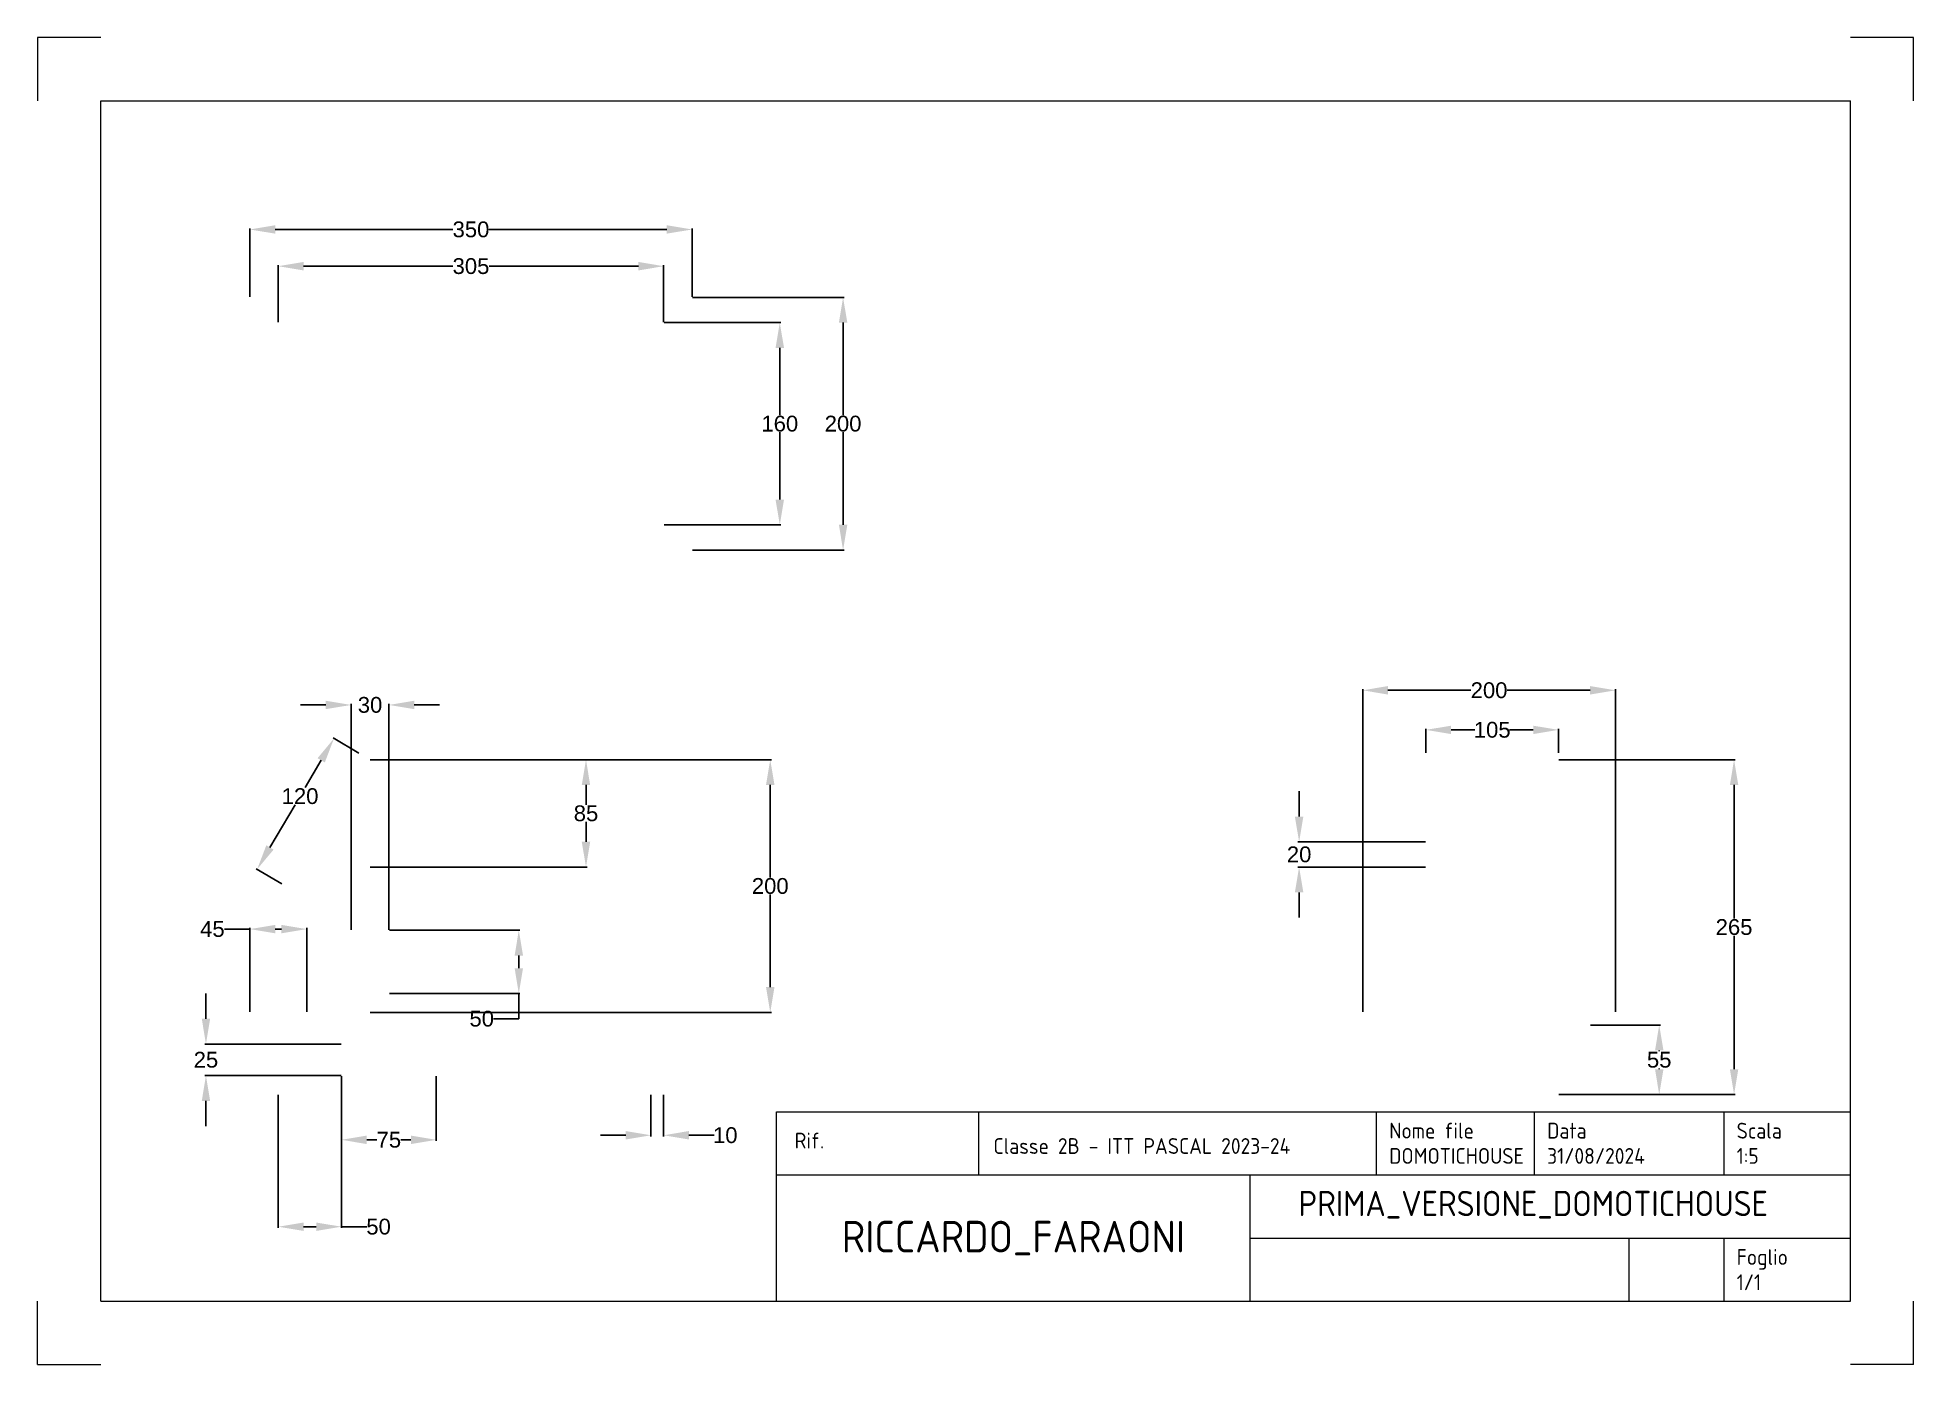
# Paper-space layout 'A4' of a CAD drawing. Header units: inches, sheet in millimetres. Extents: x 0 to 297, y 0 to 210.
import ezdxf
from ezdxf.enums import TextEntityAlignment as Align

# ---------------------------------------------------------------- set-up
doc = ezdxf.new("R2010")
doc.units = ezdxf.units.IN
doc.header["$LTSCALE"] = 15
doc.header["$MEASUREMENT"] = 0
doc.layers.add('cartiglioA4', color=7, linetype='Continuous', lineweight=18)
doc.layers.add('Linea di Costruzione', color=7, linetype='Continuous', lineweight=13)
doc.styles.add('ISO Proportional', font='isocp')
doc.styles.get("Standard").update_dxf_attribs({"font": 'arial.ttf'})
doc.dimstyles.new('Standard con precisione 0', dxfattribs={"dimtxt": 2.5, "dimasz": 4, "dimexe": 0.18, "dimexo": 0.0625, "dimgap": 0.09, "dimtad": 0, "dimtih": 1, "dimtoh": 1, "dimdec": 0, "dimzin": 0, "dimdsep": 46, "dimtxsty": 'Standard', "dimcen": 0.09, "dimadec": 0, "dimazin": 0, "dimtfac": 1, "dimtdec": 0, "dimtofl": 0, "dimtmove": 0, "dimatfit": 3, "dimfxl": 1, "dimtolj": 1, "dimtzin": 0, "dimarcsym": 0})

# ---------------------------------------------------------------- blocks, each defined once
blk = doc.blocks.new('*D16')
at = {"layer": 'Defpoints', "color": 0, "transparency": 16777216}
for p in [(103.35, 180.03), (33.35, 169.29), (103.35, 169.29)]:
    blk.add_point(p, dxfattribs=at)
at = {"layer": 'Linea di Costruzione', "color": 0, "lineweight": -2, "transparency": 16777216}
for p, q in [((33.35, 169.36), (33.35, 180.21)), ((37.35, 180.03), (65.5, 180.03)), ((99.35, 180.03), (71.2, 180.03)), ((103.35, 169.36), (103.35, 180.21))]:
    blk.add_line(p, q, dxfattribs=at)
at = {"layer": 'Linea di Costruzione', "color": 0, "transparency": 16777216}
for points in [[(37.35, 180.7), (37.35, 179.37), (33.35, 180.03)], [(99.35, 180.7), (99.35, 179.37), (103.35, 180.03)]]:
    blk.add_solid(points, dxfattribs=at)
at = {"layer": 'Linea di Costruzione', "color": 0, "transparency": 16777216, "insert": (68.35, 180.03), "char_height": 2.5, "attachment_point": 5}
blk.add_mtext('\\A1;350', dxfattribs=at)
blk = doc.blocks.new('*D17')
at = {"layer": 'Defpoints', "color": 0, "transparency": 16777216}
for p in [(50.62, 97.14), (34.5, 78.78), (38.46, 76.45)]:
    blk.add_point(p, dxfattribs=at)
at = {"layer": 'Linea di Costruzione', "color": 0, "lineweight": -2, "transparency": 16777216}
for p, q in [((50.57, 97.17), (46.51, 99.56)), ((44.64, 96.02), (42.1, 91.7)), ((36.52, 82.23), (40.49, 88.97)), ((38.4, 76.48), (34.34, 78.87))]:
    blk.add_line(p, q, dxfattribs=at)
at = {"layer": 'Linea di Costruzione', "color": 0, "transparency": 16777216}
for points in [[(44.06, 96.36), (45.21, 95.68), (46.66, 99.47)], [(35.95, 82.57), (37.1, 81.89), (34.5, 78.78)]]:
    blk.add_solid(points, dxfattribs=at)
at = {"layer": 'Linea di Costruzione', "color": 0, "transparency": 16777216, "insert": (41.29, 90.34), "char_height": 2.5, "attachment_point": 5}
blk.add_mtext('\\A1;120', dxfattribs=at)
blk = doc.blocks.new('*D18')
at = {"layer": 'Defpoints', "color": 0, "transparency": 16777216}
for p in [(240.53, 100.84), (219.53, 97.14), (240.53, 97.14)]:
    blk.add_point(p, dxfattribs=at)
at = {"layer": 'Linea di Costruzione', "color": 0, "lineweight": -2, "transparency": 16777216}
for p, q in [((219.53, 97.2), (219.53, 101.02)), ((240.53, 97.2), (240.53, 101.02)), ((223.53, 100.84), (227.28, 100.84)), ((236.53, 100.84), (232.77, 100.84))]:
    blk.add_line(p, q, dxfattribs=at)
at = {"layer": 'Linea di Costruzione', "color": 0, "transparency": 16777216}
for points in [[(223.53, 101.5), (223.53, 100.17), (219.53, 100.84)], [(236.53, 101.5), (236.53, 100.17), (240.53, 100.84)]]:
    blk.add_solid(points, dxfattribs=at)
at = {"layer": 'Linea di Costruzione', "color": 0, "transparency": 16777216, "insert": (230.03, 100.84), "char_height": 2.5, "attachment_point": 5}
blk.add_mtext('\\A1;105', dxfattribs=at)
blk = doc.blocks.new('*D19')
at = {"layer": 'Defpoints', "color": 0, "transparency": 16777216}
for p in [(249.53, 107.1), (209.53, 56.12), (249.53, 56.12)]:
    blk.add_point(p, dxfattribs=at)
at = {"layer": 'Linea di Costruzione', "color": 0, "lineweight": -2, "transparency": 16777216}
for p, q in [((209.53, 56.19), (209.53, 107.28)), ((213.53, 107.1), (226.66, 107.1)), ((245.53, 107.1), (232.39, 107.1)), ((249.53, 56.19), (249.53, 107.28))]:
    blk.add_line(p, q, dxfattribs=at)
at = {"layer": 'Linea di Costruzione', "color": 0, "transparency": 16777216}
for points in [[(213.53, 107.77), (213.53, 106.43), (209.53, 107.1)], [(245.53, 107.77), (245.53, 106.43), (249.53, 107.1)]]:
    blk.add_solid(points, dxfattribs=at)
at = {"layer": 'Linea di Costruzione', "color": 0, "transparency": 16777216, "insert": (229.53, 107.1), "char_height": 2.5, "attachment_point": 5}
blk.add_mtext('\\A1;200', dxfattribs=at)
blk = doc.blocks.new('*D20')
at = {"layer": 'Defpoints', "color": 0, "transparency": 16777216}
for p in [(52.35, 96.12), (52.35, 56.12), (115.73, 56.12)]:
    blk.add_point(p, dxfattribs=at)
at = {"layer": 'Linea di Costruzione', "color": 0, "lineweight": -2, "transparency": 16777216}
for p, q in [((52.41, 96.12), (115.91, 96.12)), ((115.73, 92.12), (115.73, 77.49)), ((115.73, 60.12), (115.73, 74.76)), ((52.41, 56.12), (115.91, 56.12))]:
    blk.add_line(p, q, dxfattribs=at)
at = {"layer": 'Linea di Costruzione', "color": 0, "transparency": 16777216}
for points in [[(115.06, 92.12), (116.4, 92.12), (115.73, 96.12)], [(115.06, 60.12), (116.4, 60.12), (115.73, 56.12)]]:
    blk.add_solid(points, dxfattribs=at)
at = {"layer": 'Linea di Costruzione', "color": 0, "transparency": 16777216, "insert": (115.73, 76.12), "char_height": 2.5, "attachment_point": 5}
blk.add_mtext('\\A1;200', dxfattribs=at)
blk = doc.blocks.new('*D22')
at = {"layer": 'Defpoints', "color": 0, "transparency": 16777216}
for p in [(47.85, 51.12), (26.39, 46.12), (47.85, 46.12)]:
    blk.add_point(p, dxfattribs=at)
at = {"layer": 'Linea di Costruzione', "color": 0, "lineweight": -2, "transparency": 16777216}
for p, q in [((26.39, 55.12), (26.39, 59.12)), ((47.79, 51.12), (26.21, 51.12)), ((47.79, 46.12), (26.21, 46.12)), ((26.39, 42.12), (26.39, 38.12))]:
    blk.add_line(p, q, dxfattribs=at)
at = {"layer": 'Linea di Costruzione', "color": 0, "transparency": 16777216}
for points in [[(25.73, 55.12), (27.06, 55.12), (26.39, 51.12)], [(25.73, 42.12), (27.06, 42.12), (26.39, 46.12)]]:
    blk.add_solid(points, dxfattribs=at)
at = {"layer": 'Linea di Costruzione', "color": 0, "transparency": 16777216, "insert": (26.39, 48.62), "char_height": 2.5, "attachment_point": 5}
blk.add_mtext('\\A1;25', dxfattribs=at)
blk = doc.blocks.new('*D23')
at = {"layer": 'Defpoints', "color": 0, "transparency": 16777216}
for p in [(47.85, 46.12), (62.85, 46.12), (62.85, 35.96)]:
    blk.add_point(p, dxfattribs=at)
at = {"layer": 'Linea di Costruzione', "color": 0, "lineweight": -2, "transparency": 16777216}
for p, q in [((47.85, 46.06), (47.85, 35.78)), ((62.85, 46.06), (62.85, 35.78)), ((51.85, 35.96), (53.47, 35.96)), ((58.85, 35.96), (57.23, 35.96))]:
    blk.add_line(p, q, dxfattribs=at)
at = {"layer": 'Linea di Costruzione', "color": 0, "transparency": 16777216}
for points in [[(51.85, 36.63), (51.85, 35.29), (47.85, 35.96)], [(58.85, 36.63), (58.85, 35.29), (62.85, 35.96)]]:
    blk.add_solid(points, dxfattribs=at)
at = {"layer": 'Linea di Costruzione', "color": 0, "transparency": 16777216, "insert": (55.35, 35.96), "char_height": 2.5, "attachment_point": 5}
blk.add_mtext('\\A1;75', dxfattribs=at)
blk = doc.blocks.new('*D24')
at = {"layer": 'Defpoints', "color": 0, "transparency": 16777216}
for p in [(37.85, 43.12), (47.85, 43.12), (47.85, 22.21)]:
    blk.add_point(p, dxfattribs=at)
at = {"layer": 'Linea di Costruzione', "color": 0, "lineweight": -2, "transparency": 16777216}
for p, q in [((37.85, 43.06), (37.85, 22.03)), ((47.85, 43.06), (47.85, 22.03)), ((41.85, 22.21), (43.85, 22.21)), ((47.85, 22.21), (51.85, 22.21))]:
    blk.add_line(p, q, dxfattribs=at)
at = {"layer": 'Linea di Costruzione', "color": 0, "transparency": 16777216}
for points in [[(41.85, 22.87), (41.85, 21.54), (37.85, 22.21)], [(43.85, 22.87), (43.85, 21.54), (47.85, 22.21)]]:
    blk.add_solid(points, dxfattribs=at)
at = {"layer": 'Linea di Costruzione', "color": 0, "transparency": 16777216, "insert": (53.72, 22.21), "char_height": 2.5, "attachment_point": 5}
blk.add_mtext('\\A1;50', dxfattribs=at)
blk = doc.blocks.new('*D25')
at = {"layer": 'Defpoints', "color": 0, "transparency": 16777216}
for p in [(33.35, 69.31), (33.35, 56.12), (42.35, 56.12)]:
    blk.add_point(p, dxfattribs=at)
at = {"layer": 'Linea di Costruzione', "color": 0, "lineweight": -2, "transparency": 16777216}
for p, q in [((33.35, 69.31), (29.35, 69.31)), ((33.35, 56.19), (33.35, 69.49)), ((38.35, 69.31), (37.35, 69.31)), ((42.35, 56.19), (42.35, 69.49))]:
    blk.add_line(p, q, dxfattribs=at)
at = {"layer": 'Linea di Costruzione', "color": 0, "transparency": 16777216}
for points in [[(37.35, 69.97), (37.35, 68.64), (33.35, 69.31)], [(38.35, 69.97), (38.35, 68.64), (42.35, 69.31)]]:
    blk.add_solid(points, dxfattribs=at)
at = {"layer": 'Linea di Costruzione', "color": 0, "transparency": 16777216, "insert": (27.41, 69.31), "char_height": 2.5, "attachment_point": 5}
blk.add_mtext('\\A1;45', dxfattribs=at)
blk = doc.blocks.new('*D26')
at = {"layer": 'Defpoints', "color": 0, "transparency": 16777216}
for p in [(52.35, 96.12), (52.35, 79.12), (86.56, 79.12)]:
    blk.add_point(p, dxfattribs=at)
at = {"layer": 'Linea di Costruzione', "color": 0, "lineweight": -2, "transparency": 16777216}
for p, q in [((52.41, 96.12), (86.74, 96.12)), ((86.56, 92.12), (86.56, 88.99)), ((86.56, 83.12), (86.56, 86.26)), ((52.41, 79.12), (86.74, 79.12))]:
    blk.add_line(p, q, dxfattribs=at)
at = {"layer": 'Linea di Costruzione', "color": 0, "transparency": 16777216}
for points in [[(85.89, 92.12), (87.22, 92.12), (86.56, 96.12)], [(85.89, 83.12), (87.22, 83.12), (86.56, 79.12)]]:
    blk.add_solid(points, dxfattribs=at)
at = {"layer": 'Linea di Costruzione', "color": 0, "transparency": 16777216, "insert": (86.56, 87.62), "char_height": 2.5, "attachment_point": 5}
blk.add_mtext('\\A1;85', dxfattribs=at)
blk = doc.blocks.new('*D27')
at = {"layer": 'Defpoints', "color": 0, "transparency": 16777216}
for p in [(103.35, 169.29), (103.35, 129.29), (127.26, 129.29)]:
    blk.add_point(p, dxfattribs=at)
at = {"layer": 'Linea di Costruzione', "color": 0, "lineweight": -2, "transparency": 16777216}
for p, q in [((103.41, 169.29), (127.44, 169.29)), ((127.26, 165.29), (127.26, 150.66)), ((127.26, 133.29), (127.26, 147.93)), ((103.41, 129.29), (127.44, 129.29))]:
    blk.add_line(p, q, dxfattribs=at)
at = {"layer": 'Linea di Costruzione', "color": 0, "transparency": 16777216}
for points in [[(126.6, 165.29), (127.93, 165.29), (127.26, 169.29)], [(126.6, 133.29), (127.93, 133.29), (127.26, 129.29)]]:
    blk.add_solid(points, dxfattribs=at)
at = {"layer": 'Linea di Costruzione', "color": 0, "transparency": 16777216, "insert": (127.26, 149.29), "char_height": 2.5, "attachment_point": 5}
blk.add_mtext('\\A1;200', dxfattribs=at)
blk = doc.blocks.new('*D28')
at = {"layer": 'Defpoints', "color": 0, "transparency": 16777216}
for p in [(96.85, 43.12), (98.85, 43.12), (98.85, 36.68)]:
    blk.add_point(p, dxfattribs=at)
at = {"layer": 'Linea di Costruzione', "color": 0, "lineweight": -2, "transparency": 16777216}
for p, q in [((96.85, 43.06), (96.85, 36.5)), ((98.85, 43.06), (98.85, 36.5)), ((92.85, 36.68), (88.85, 36.68)), ((102.85, 36.68), (106.85, 36.68))]:
    blk.add_line(p, q, dxfattribs=at)
at = {"layer": 'Linea di Costruzione', "color": 0, "transparency": 16777216}
for points in [[(92.85, 37.35), (92.85, 36.01), (96.85, 36.68)], [(102.85, 37.35), (102.85, 36.01), (98.85, 36.68)]]:
    blk.add_solid(points, dxfattribs=at)
at = {"layer": 'Linea di Costruzione', "color": 0, "transparency": 16777216, "insert": (108.61, 36.68), "char_height": 2.5, "attachment_point": 5}
blk.add_mtext('\\A1;10', dxfattribs=at)
blk = doc.blocks.new('*D30')
at = {"layer": 'Defpoints', "color": 0, "transparency": 16777216}
for p in [(240.53, 96.12), (240.53, 43.12), (268.32, 43.12)]:
    blk.add_point(p, dxfattribs=at)
at = {"layer": 'Linea di Costruzione', "color": 0, "lineweight": -2, "transparency": 16777216}
for p, q in [((240.59, 96.12), (268.5, 96.12)), ((268.32, 92.12), (268.32, 70.99)), ((268.32, 47.12), (268.32, 68.26)), ((240.59, 43.12), (268.5, 43.12))]:
    blk.add_line(p, q, dxfattribs=at)
at = {"layer": 'Linea di Costruzione', "color": 0, "transparency": 16777216}
for points in [[(267.66, 92.12), (268.99, 92.12), (268.32, 96.12)], [(267.66, 47.12), (268.99, 47.12), (268.32, 43.12)]]:
    blk.add_solid(points, dxfattribs=at)
at = {"layer": 'Linea di Costruzione', "color": 0, "transparency": 16777216, "insert": (268.32, 69.62), "char_height": 2.5, "attachment_point": 5}
blk.add_mtext('\\A1;265', dxfattribs=at)
blk = doc.blocks.new('*D31')
at = {"layer": 'Defpoints', "color": 0, "transparency": 16777216}
for p in [(245.53, 54.12), (245.53, 43.12), (256.47, 43.12)]:
    blk.add_point(p, dxfattribs=at)
at = {"layer": 'Linea di Costruzione', "color": 0, "lineweight": -2, "transparency": 16777216}
for p, q in [((245.59, 54.12), (256.65, 54.12)), ((256.47, 50.12), (256.47, 49.99)), ((256.47, 47.12), (256.47, 47.26)), ((245.59, 43.12), (256.65, 43.12))]:
    blk.add_line(p, q, dxfattribs=at)
at = {"layer": 'Linea di Costruzione', "color": 0, "transparency": 16777216}
for points in [[(255.81, 50.12), (257.14, 50.12), (256.47, 54.12)], [(255.81, 47.12), (257.14, 47.12), (256.47, 43.12)]]:
    blk.add_solid(points, dxfattribs=at)
at = {"layer": 'Linea di Costruzione', "color": 0, "transparency": 16777216, "insert": (256.47, 48.62), "char_height": 2.5, "attachment_point": 5}
blk.add_mtext('\\A1;55', dxfattribs=at)
blk = doc.blocks.new('*D32')
at = {"layer": 'Defpoints', "color": 0, "transparency": 16777216}
for p in [(55.37, 104.78), (49.37, 69.12), (55.37, 69.12)]:
    blk.add_point(p, dxfattribs=at)
at = {"layer": 'Linea di Costruzione', "color": 0, "lineweight": -2, "transparency": 16777216}
for p, q in [((45.37, 104.78), (41.37, 104.78)), ((49.37, 69.19), (49.37, 104.96)), ((55.37, 69.19), (55.37, 104.96)), ((59.37, 104.78), (63.37, 104.78))]:
    blk.add_line(p, q, dxfattribs=at)
at = {"layer": 'Linea di Costruzione', "color": 0, "transparency": 16777216}
for points in [[(45.37, 105.45), (45.37, 104.12), (49.37, 104.78)], [(59.37, 105.45), (59.37, 104.12), (55.37, 104.78)]]:
    blk.add_solid(points, dxfattribs=at)
at = {"layer": 'Linea di Costruzione', "color": 0, "transparency": 16777216, "insert": (52.37, 104.78), "char_height": 2.5, "attachment_point": 5}
blk.add_mtext('\\A1;30', dxfattribs=at)
blk = doc.blocks.new('*D33')
at = {"layer": 'Defpoints', "color": 0, "transparency": 16777216}
for p in [(55.37, 69.12), (55.37, 59.12), (75.92, 59.12)]:
    blk.add_point(p, dxfattribs=at)
at = {"layer": 'Linea di Costruzione', "color": 0, "lineweight": -2, "transparency": 16777216}
for p, q in [((55.43, 69.12), (76.1, 69.12)), ((75.92, 65.12), (75.92, 63.12)), ((55.43, 59.12), (76.1, 59.12)), ((75.92, 59.12), (75.92, 55.12)), ((75.92, 55.12), (71.92, 55.12))]:
    blk.add_line(p, q, dxfattribs=at)
at = {"layer": 'Linea di Costruzione', "color": 0, "transparency": 16777216}
for points in [[(75.26, 65.12), (76.59, 65.12), (75.92, 69.12)], [(75.26, 63.12), (76.59, 63.12), (75.92, 59.12)]]:
    blk.add_solid(points, dxfattribs=at)
at = {"layer": 'Linea di Costruzione', "color": 0, "transparency": 16777216, "insert": (70.05, 55.12), "char_height": 2.5, "attachment_point": 5}
blk.add_mtext('\\A1;50', dxfattribs=at)
blk = doc.blocks.new('*D34')
at = {"layer": 'Defpoints', "color": 0, "transparency": 16777216}
for p in [(219.53, 83.12), (199.46, 79.12), (219.53, 79.12)]:
    blk.add_point(p, dxfattribs=at)
at = {"layer": 'Linea di Costruzione', "color": 0, "lineweight": -2, "transparency": 16777216}
for p, q in [((199.46, 87.12), (199.46, 91.12)), ((219.46, 83.12), (199.28, 83.12)), ((219.46, 79.12), (199.28, 79.12)), ((199.46, 75.12), (199.46, 71.12))]:
    blk.add_line(p, q, dxfattribs=at)
at = {"layer": 'Linea di Costruzione', "color": 0, "transparency": 16777216}
for points in [[(198.79, 87.12), (200.13, 87.12), (199.46, 83.12)], [(198.79, 75.12), (200.13, 75.12), (199.46, 79.12)]]:
    blk.add_solid(points, dxfattribs=at)
at = {"layer": 'Linea di Costruzione', "color": 0, "transparency": 16777216, "insert": (199.46, 81.12), "char_height": 2.5, "attachment_point": 5}
blk.add_mtext('\\A1;20', dxfattribs=at)
blk = doc.blocks.new('*D35')
at = {"layer": 'Defpoints', "color": 0, "transparency": 16777216}
for p in [(98.85, 174.22), (37.85, 165.29), (98.85, 165.29)]:
    blk.add_point(p, dxfattribs=at)
at = {"layer": 'Linea di Costruzione', "color": 0, "lineweight": -2, "transparency": 16777216}
for p, q in [((37.85, 165.36), (37.85, 174.4)), ((41.85, 174.22), (65.49, 174.22)), ((94.85, 174.22), (71.21, 174.22)), ((98.85, 165.36), (98.85, 174.4))]:
    blk.add_line(p, q, dxfattribs=at)
at = {"layer": 'Linea di Costruzione', "color": 0, "transparency": 16777216}
for points in [[(41.85, 174.89), (41.85, 173.55), (37.85, 174.22)], [(94.85, 174.89), (94.85, 173.55), (98.85, 174.22)]]:
    blk.add_solid(points, dxfattribs=at)
at = {"layer": 'Linea di Costruzione', "color": 0, "transparency": 16777216, "insert": (68.35, 174.22), "char_height": 2.5, "attachment_point": 5}
blk.add_mtext('\\A1;305', dxfattribs=at)
blk = doc.blocks.new('*D36')
at = {"layer": 'Defpoints', "color": 0, "transparency": 16777216}
for p in [(98.85, 165.29), (98.85, 133.29), (117.24, 133.29)]:
    blk.add_point(p, dxfattribs=at)
at = {"layer": 'Linea di Costruzione', "color": 0, "lineweight": -2, "transparency": 16777216}
for p, q in [((98.91, 165.29), (117.42, 165.29)), ((117.24, 161.29), (117.24, 150.66)), ((117.24, 137.29), (117.24, 147.93)), ((98.91, 133.29), (117.42, 133.29))]:
    blk.add_line(p, q, dxfattribs=at)
at = {"layer": 'Linea di Costruzione', "color": 0, "transparency": 16777216}
for points in [[(116.57, 161.29), (117.91, 161.29), (117.24, 165.29)], [(116.57, 137.29), (117.91, 137.29), (117.24, 133.29)]]:
    blk.add_solid(points, dxfattribs=at)
at = {"layer": 'Linea di Costruzione', "color": 0, "transparency": 16777216, "insert": (117.24, 149.29), "char_height": 2.5, "attachment_point": 5}
blk.add_mtext('\\A1;160', dxfattribs=at)

psp = doc.layouts.new('A4')

# ---------------------------------------------------------------- linework, layer by layer
at = {"layer": 'cartiglioA4'}
for p, q in [((9.73, 210.41), (-0.27, 210.41)), ((-0.27, 210.41), (-0.27, 200.41)), ((296.73, 210.41), (286.73, 210.41)), ((296.73, 200.41), (296.73, 210.41)), ((9.73, 200.41), (286.73, 200.41)), ((9.73, 10.41), (9.73, 200.41)), ((286.73, 10.41), (286.73, 200.41)), ((116.73, 10.41), (116.73, 40.41)), ((116.73, 40.41), (286.73, 40.41)), ((148.73, 30.41), (148.73, 40.41)), ((211.73, 30.41), (211.73, 40.41)), ((236.73, 30.41), (236.73, 40.41)), ((266.73, 30.41), (266.73, 40.41)), ((116.73, 30.41), (286.73, 30.41)), ((191.73, 10.41), (191.73, 30.41)), ((191.73, 20.41), (286.73, 20.41)), ((251.73, 10.41), (251.73, 20.41)), ((266.73, 10.41), (266.73, 20.41)), ((191.73, 10.41), (191.73, 15.41)), ((-0.27, 0.41), (-0.27, 10.41)), ((9.73, 10.41), (286.73, 10.41)), ((296.73, 0.41), (296.73, 10.41)), ((-0.27, 0.41), (9.73, 0.41)), ((296.73, 0.41), (286.73, 0.41))]:
    psp.add_line(p, q, dxfattribs=at)

# ---------------------------------------------------------------- texts
at = {"layer": 'cartiglioA4', "style": 'ISO Proportional'}
for s, p in [('Nome file', (213.73, 37.41)), ('Data', (238.73, 37.41)), ('Scala', (268.73, 37.41)), ('Rif.', (119.59, 35.84)), ('Classe 2B - ITT PASCAL 2023-24', (151.07, 34.98)), ('Foglio', (268.73, 17.41))]:
    psp.add_text(s, height=2.5, dxfattribs=at).set_placement(p, align=Align.MIDDLE_LEFT)
at = {"layer": 'cartiglioA4', "style": 'ISO Proportional', "flags": 8}
psp.add_attdef('DOMOTICHOUSE', text='XXX', height=2.5, dxfattribs=at).set_placement((213.73, 33.41), align=Align.MIDDLE_LEFT)
at = {"layer": 'cartiglioA4', "color": 7, "style": 'ISO Proportional', "flags": 8}
for tag, text, p in [('31/08/2024', '00/00/00', (238.73, 33.41)), ('1:5', '1:1', (268.73, 33.41)), ('1/1', '1/1', (268.73, 13.41))]:
    psp.add_attdef(tag, text=text, height=2.5, dxfattribs=at).set_placement(p, align=Align.MIDDLE_LEFT)
for tag, text, height, p in [('PRIMA_VERSIONE_DOMOTICHOUSE', 'XXX', 4, (236.52, 25.7)), ('RICCARDO_FARAONI', 'eee', 5, (154.23, 20.41))]:
    psp.add_attdef(tag, text=text, height=height, dxfattribs=at).set_placement(p, align=Align.MIDDLE)

# ---------------------------------------------------------------- dimensions: what is measured, and where the dimension line sits
at = {"layer": 'Linea di Costruzione'}
for base, p1, p2, picture, middle in [((103.35, 180.03), (33.35, 169.29), (103.35, 169.29), '*D16', (68.35, 180.03)), ((98.85, 174.22), (37.85, 165.29), (98.85, 165.29), '*D35', (68.35, 174.22)), ((249.53, 107.1), (209.53, 56.12), (249.53, 56.12), '*D19', (229.53, 107.1)), ((55.37, 104.78), (49.37, 69.12), (55.37, 69.12), '*D32', (52.37, 104.78)), ((240.53, 100.84), (219.53, 97.14), (240.53, 97.14), '*D18', (230.03, 100.84)), ((33.35, 69.31), (42.35, 56.12), (33.35, 56.12), '*D25', (27.41, 69.31)), ((62.85, 35.96), (47.85, 46.12), (62.85, 46.12), '*D23', (55.35, 35.96)), ((47.85, 22.21), (37.85, 43.12), (47.85, 43.12), '*D24', (53.72, 22.21)), ((98.85, 36.68), (96.85, 43.12), (98.85, 43.12), '*D28', (108.61, 36.68))]:
    dim = psp.add_linear_dim(base=base, p1=p1, p2=p2, dimstyle='Standard con precisione 0', override={"dimlfac": -5}, dxfattribs=at)
    dim.commit()
    dim.dimension.update_dxf_attribs({"geometry": picture, "text_midpoint": middle})
for base, p1, p2, picture, middle in [((127.26, 129.29), (103.35, 169.29), (103.35, 129.29), '*D27', (127.26, 149.29)), ((117.24, 133.29), (98.85, 165.29), (98.85, 133.29), '*D36', (117.24, 149.29)), ((115.73, 56.12), (52.35, 96.12), (52.35, 56.12), '*D20', (115.73, 76.12)), ((86.56, 79.12), (52.35, 96.12), (52.35, 79.12), '*D26', (86.56, 87.62)), ((268.32, 43.12), (240.53, 96.12), (240.53, 43.12), '*D30', (268.32, 69.62)), ((199.46, 79.12), (219.53, 83.12), (219.53, 79.12), '*D34', (199.46, 81.12)), ((75.92, 59.12), (55.37, 69.12), (55.37, 59.12), '*D33', (70.05, 55.12)), ((26.39, 46.12), (47.85, 51.12), (47.85, 46.12), '*D22', (26.39, 48.62)), ((256.47, 43.12), (245.53, 54.12), (245.53, 43.12), '*D31', (256.47, 48.62))]:
    dim = psp.add_linear_dim(base=base, p1=p1, p2=p2, angle=90, dimstyle='Standard con precisione 0', override={"dimlfac": -5}, dxfattribs=at)
    dim.commit()
    dim.dimension.update_dxf_attribs({"geometry": picture, "text_midpoint": middle})
dim = psp.add_linear_dim(base=(34.5, 78.78), p1=(50.62, 97.14), p2=(38.46, 76.45), angle=239.5345, dimstyle='Standard con precisione 0', override={"dimlfac": -5}, dxfattribs=at)
dim.commit()
dim.dimension.update_dxf_attribs({"geometry": '*D17', "text_midpoint": (41.29, 90.34), "dimtype": 161})

doc.saveas('drawing.dxf')
